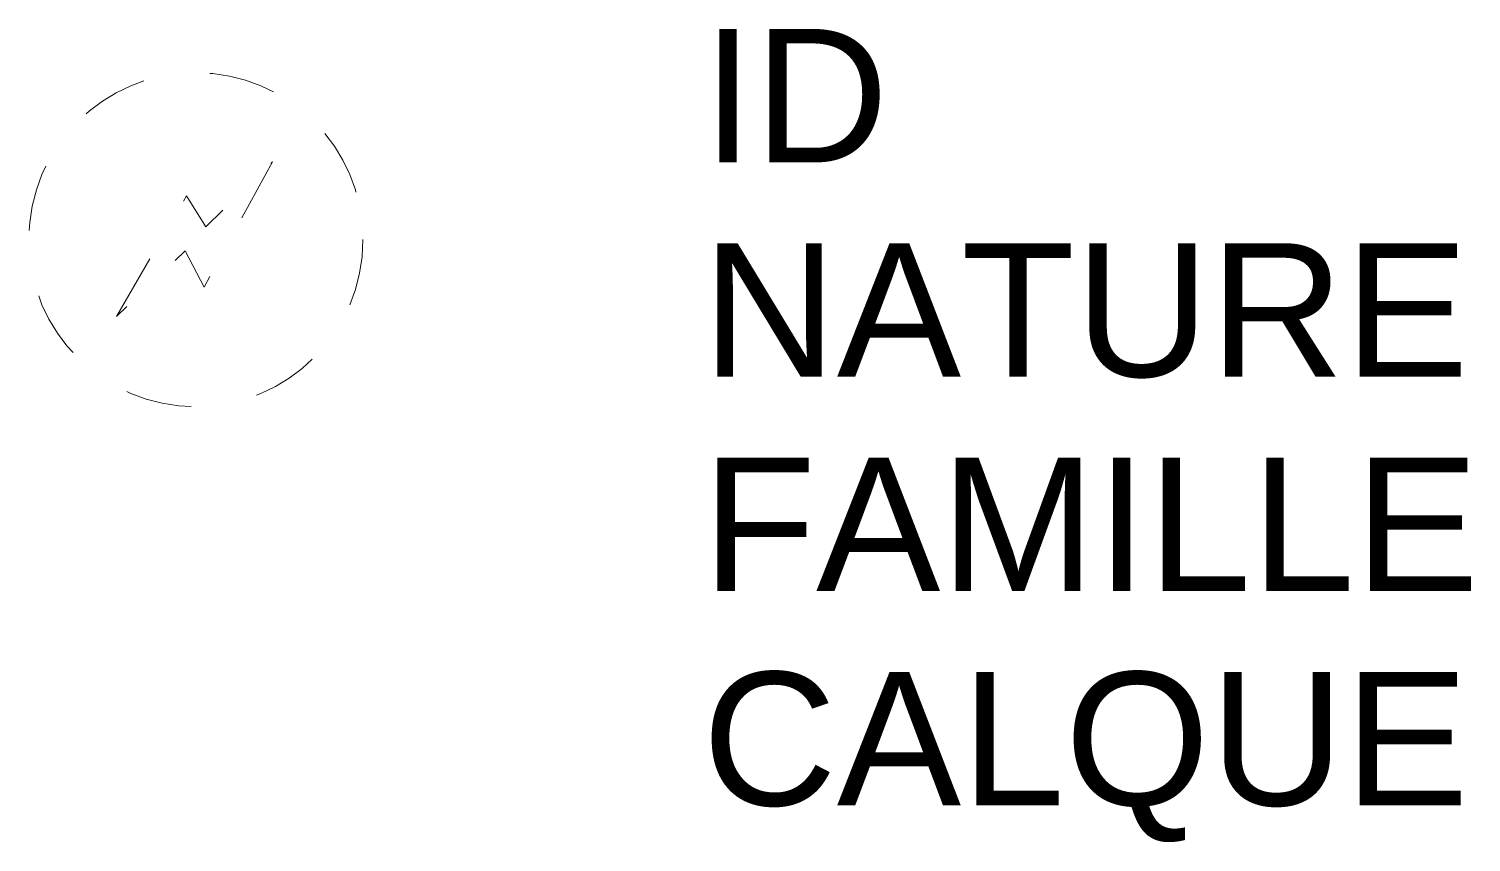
# Model space of a CAD drawing. Header units: metres. Extents: x 3100.8 to 3102.96, y 1844.66 to 1845.88.
import ezdxf

# ---------------------------------------------------------------- set-up
doc = ezdxf.new("R2010")
doc.units = ezdxf.units.M
doc.linetypes.add('Socle_Continu', pattern=[2.5, 2.5, 0])
doc.linetypes.add('Socle_Discontinu', pattern=[0.075, 0.05, -0.025])
doc.layers.add('ELECT_SCT', color=1, linetype='Socle_Continu', lineweight=13)
doc.styles.get("Standard").update_dxf_attribs({"font": 'arial.ttf'})

msp = doc.modelspace()

# ---------------------------------------------------------------- linework, layer by layer
at = {"layer": 'ELECT_SCT', "linetype": 'Socle_Discontinu', "flags": 128}
msp.add_lwpolyline([(3100.9303, 1845.4443), (3101.035, 1845.6252), (3101.064, 1845.5786), (3101.1643, 1845.6763), (3101.0615, 1845.4884), (3101.0331, 1845.5426), (3100.9303, 1845.4443)], dxfattribs=at)
at = {"layer": 'ELECT_SCT', "linetype": 'Socle_Discontinu'}
msp.add_circle((3101.0492, 1845.5595), 0.2503, dxfattribs=at)

# ---------------------------------------------------------------- texts
at = {"layer": 'ELECT_SCT', "linetype": 'Socle_Discontinu', "flags": 9}
for tag, p, s in [('ID', (3101.808, 1845.6754), 'FP_0443'), ('NATURE', (3101.808, 1845.3541), 'Chambre circulaire'), ('FAMILLE', (3101.808, 1845.0329), 'Electricité'), ('CALQUE', (3101.808, 1844.7116), 'ELECT_SCT')]:
    msp.add_attdef(tag, p, s, height=0.2, dxfattribs=at)

doc.saveas('drawing.dxf')
